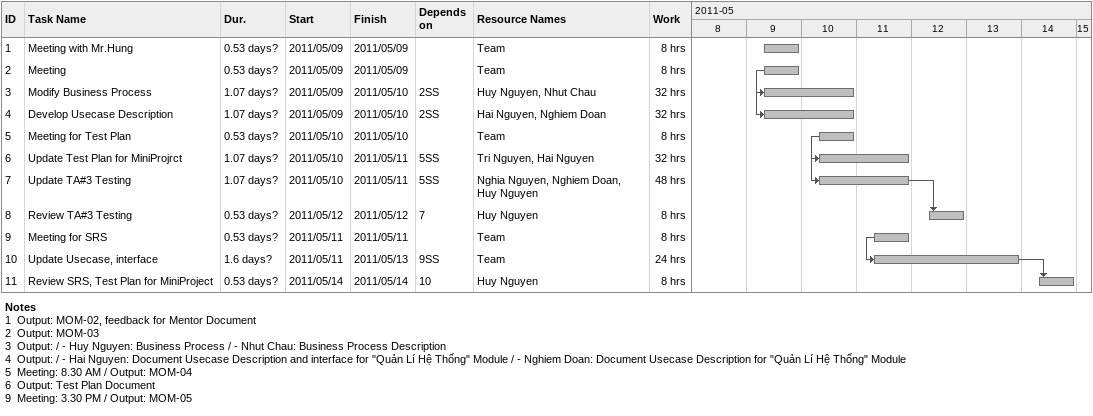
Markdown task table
| ID | Task | Duration | Start | Finish | Predecessors | Resources | Work (h) |
|---|---|---|---|---|---|---|---|
| 1 | Meeting with Mr.Hung | 0.53d? | 2011-05-09 | 2011-05-09 |  | Team | 8 |
| 2 | Meeting | 0.53d? | 2011-05-09 | 2011-05-09 |  | Team | 8 |
| 3 | Modify Business Process | 1.07d? | 2011-05-09 | 2011-05-10 | 2SS | Huy Nguyen, Nhut Chau | 32 |
| 4 | Develop Usecase Description | 1.07d? | 2011-05-09 | 2011-05-10 | 2SS | Hai Nguyen, Nghiem Doan | 32 |
| 5 | Meeting for Test Plan | 0.53d? | 2011-05-10 | 2011-05-10 |  | Team | 8 |
| 6 | Update Test Plan for MiniProjrct | 1.07d? | 2011-05-10 | 2011-05-11 | 5SS | Tri Nguyen, Hai Nguyen | 32 |
| 7 | Update TA#3 Testing | 1.07d? | 2011-05-10 | 2011-05-11 | 5SS | Nghia Nguyen, Nghiem Doan, Huy Nguyen | 48 |
| 8 | Review TA#3 Testing | 0.53d? | 2011-05-12 | 2011-05-12 | 7 | Huy Nguyen | 8 |
| 9 | Meeting for SRS | 0.53d? | 2011-05-11 | 2011-05-11 |  | Team | 8 |
| 10 | Update Usecase, interface | 1.6d? | 2011-05-11 | 2011-05-13 | 9SS | Team | 24 |
| 11 | Review SRS, Test Plan for MiniProject | 0.53d? | 2011-05-14 | 2011-05-14 | 10 | Huy Nguyen | 8 |

Notes
- 1: Output: MOM-02, feedback for Mentor Document
- 2: Output: MOM-03
- 3: Output: / - Huy Nguyen: Business Process / - Nhut Chau: Business Process Description
- 4: Output: / - Hai Nguyen: Document Usecase Description and interface for "Quản Lí Hệ Thống" Module / - Nghiem Doan: Document Usecase Description for "Quản Lí Hệ Thống" Module
- 5: Meeting: 8.30 AM / Output: MOM-04
- 6: Output: Test Plan Document
- 9: Meeting: 3.30 PM / Output: MOM-05
